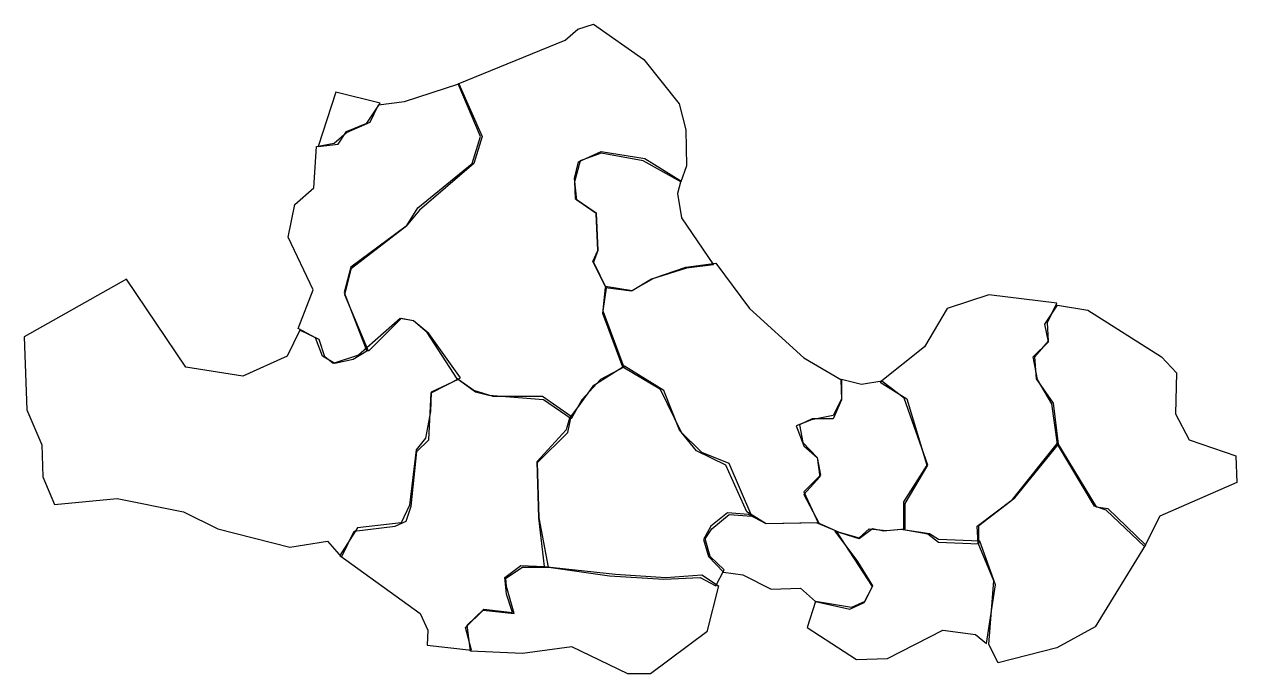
# Model space of a CAD drawing. Extents: x -116 to 469, y 296 to 609.
import ezdxf

# ---------------------------------------------------------------- set-up
doc = ezdxf.new("R2010")
doc.units = 0
doc.layers.add('Layer_1', color=7, linetype='CONTINUOUS')

msp = doc.modelspace()

# ---------------------------------------------------------------- linework, layer by layer
at = {"layer": 'Layer_1', "color": 7}
for points in [[(93.338096, 580.635684), (145.057904, 601.64686), (151.118824, 606.899652), (158.795984, 609.324012), (183.03964, 592.353452), (200.010208, 570.93822), (203.242696, 558.412324), (203.646752, 541.0377), (200.818328, 533.360548), (182.635584, 543.462068), (162.432528, 547.09862), (152.331, 543.462068), (149.502576, 533.360548), (149.90664, 525.279324), (160.00816, 518.410284), (160.816288, 500.22754), (158.795984, 494.570684), (164.856896, 482.044796), (163.240648, 471.135148), (173.342176, 444.06306), (162.028472, 438.002148), (153.139128, 428.304676), (147.886336, 419.011276), (134.55232, 428.304676), (108.288352, 430.324988), (101.823376, 431.941228), (92.934032, 438.406204), (78.387838, 460.629564), (71.922862, 466.286412), (65.861946, 467.498596), (50.103566, 451.74022), (38.789858, 478.812308), (42.022346, 491.74226), (68.690373, 512.349372), (73.943166, 520.834652), (100.207136, 542.249884), (104.247744, 555.179836), (93.338096, 580.635684)], [(54.952298, 570.534156), (67.47819, 572.150404), (93.74216, 580.635684), (105.055864, 555.179836), (101.015256, 542.249884), (74.751288, 519.622468), (68.286312, 511.945308), (41.618285, 492.146324), (38.385797, 480.024492), (49.295444, 451.74022), (42.830468, 447.699612), (33.941126, 445.6793), (27.88021, 449.315852), (24.647722, 458.205196), (16.162441, 462.649868), (23.435539, 481.236676), (11.313709, 506.692516), (14.546197, 522.4509), (23.8396, 530.532116), (25.051783, 550.331108), (33.537065, 551.947348), (39.59798, 557.200148), (50.911688, 562.048876), (54.952298, 570.534156)], [(34.345186, 576.595076), (25.859905, 550.331108), (35.55737, 551.543292), (39.59798, 557.604204), (49.295444, 561.644812), (55.760421, 571.342284), (34.345186, 576.595076)], [(164.452832, 482.852916), (158.39192, 494.974748), (160.816288, 500.22754), (160.00816, 518.006228), (150.71476, 524.471204), (149.502576, 534.976788), (151.52288, 543.058012), (162.432528, 547.90674), (183.443704, 544.674252), (200.818328, 533.764604), (199.20208, 527.703692), (201.222384, 515.985924), (216.576704, 493.3585), (203.646752, 491.74226), (186.676192, 486.489468), (177.382784, 480.832612), (164.452832, 482.852916)], [(172.938112, 444.06306), (163.240648, 469.922964), (164.452832, 482.44886), (176.978728, 480.832612), (187.888376, 486.893524), (203.242696, 492.146324), (217.788888, 494.166628), (233.951328, 472.347332), (260.215296, 448.507732), (277.993984, 438.002148), (278.39804, 428.304676), (274.357432, 419.011276), (264.255904, 419.011276), (258.194992, 416.182852), (259.811232, 407.697564), (266.680272, 400.424468), (267.892456, 391.131068), (260.215296, 382.645788), (267.488392, 368.907708), (242.032552, 368.503652), (232.739144, 374.1605), (222.637624, 396.787924), (208.495488, 403.656956), (201.222384, 412.5463), (191.120864, 433.153412), (172.938112, 444.06306)], [(37.173614, 352.341212), (43.234529, 364.8671), (63.033519, 367.291468), (68.286312, 369.715836), (70.710678, 376.988932), (73.539106, 403.2529), (79.195959, 408.909748), (80.408144, 431.537164), (94.55028, 438.810268), (79.195959, 460.2255), (71.922862, 466.286412), (65.457885, 467.498596), (45.254834, 449.719916), (33.133003, 445.6793), (29.092394, 448.911788), (26.263966, 457.397076), (16.970562, 461.841748), (10.909647, 449.315852), (-10.505586, 439.618388), (-37.981736, 444.06306), (-66.670068, 486.489468), (-115.965512, 458.60926), (-114.753328, 423.455948), (-107.480232, 406.485388), (-107.076168, 391.131068), (-101.419312, 377.797052), (-71.114739, 380.625476), (-39.193918, 374.1605), (-22.627417, 366.079284), (12.12183, 357.18994), (30.304576, 360.018364), (37.173614, 352.341212)], [(296.984848, 436.789964), (309.9148, 428.70874), (319.612264, 396.787924), (308.29856, 379.009236), (308.29856, 365.67522), (320.016328, 363.654916), (325.26912, 359.614308), (344.664048, 358.806188), (344.664048, 367.695524), (362.038672, 381.02954), (383.049848, 406.889444), (380.62548, 426.688436), (372.544256, 438.406204), (371.736136, 448.911788), (378.201112, 456.588948), (377.797056, 465.478292), (382.24172, 474.7717), (349.512784, 478.812308), (329.309728, 472.347332), (318.40008, 453.760524), (296.984848, 436.789964)], [(382.645784, 473.963572), (397.191984, 471.539212), (432.749352, 448.911788), (440.022448, 441.234636), (439.618384, 421.435644), (446.083368, 408.909748), (468.710784, 401.232588), (469.11484, 388.302636), (431.941232, 372.140196), (424.668128, 357.594004), (406.08132, 374.968628), (400.424472, 376.988932), (382.645784, 406.889444), (379.81736, 426.284372), (372.94832, 438.002148), (370.928016, 448.911788), (378.201112, 456.184892), (376.584872, 464.670172), (382.645784, 473.963572)], [(217.788888, 338.603132), (221.829496, 346.280292), (214.960464, 352.745268), (212.536096, 361.230548), (215.768584, 366.079284), (224.253864, 372.948324), (235.163512, 372.140196), (224.253864, 397.596044), (210.919848, 402.848836), (200.414264, 413.35442), (192.737104, 432.749348), (173.74624, 444.467124), (158.39192, 434.769652), (152.331, 426.284372), (147.078208, 419.41534), (145.461968, 413.758484), (131.319832, 398.404164), (132.127952, 371.332076), (134.956384, 347.89654), (166.473136, 343.451868), (192.737104, 341.83562), (210.111728, 342.64374), (217.788888, 338.603132)], [(99.803072, 307.490436), (96.974648, 318.400084), (105.459928, 326.885364), (120.410184, 325.269116), (116.773632, 338.199076), (116.369576, 342.239684), (124.450792, 347.492476), (136.976688, 347.492476), (132.532016, 371.332076), (131.723888, 398.0001), (146.270088, 412.5463), (147.886336, 420.22346), (134.148256, 429.920924), (110.308656, 429.920924), (101.015256, 432.749348), (93.338096, 438.002148), (80.408144, 431.941228), (80.00408, 422.647828), (77.579715, 409.717876), (73.135044, 404.06102), (69.902556, 377.392988), (65.861946, 368.907708), (44.850773, 366.48334), (36.365492, 353.149332), (75.15535, 325.269116), (78.791898, 317.1879), (78.387838, 309.914804), (99.803072, 307.490436)], [(278.39804, 438.002148), (278.39804, 428.70874), (274.357432, 420.627524), (263.851848, 418.607212), (256.578744, 415.778788), (260.215296, 406.081324), (266.680272, 400.424468), (268.29652, 391.939188), (260.215296, 383.857964), (267.084336, 368.907708), (277.185856, 364.463036), (286.88332, 361.634612), (291.732056, 366.079284), (300.217336, 365.271164), (309.10668, 366.079284), (309.10668, 378.201116), (320.016328, 396.787924), (308.702616, 429.112804), (297.792968, 437.19402), (288.095504, 435.57778), (278.39804, 438.002148)], [(344.259984, 359.210244), (343.855928, 367.291468), (360.826488, 380.22142), (382.645784, 407.293508), (401.232592, 376.584868), (406.889448, 375.776748), (425.072192, 358.402124), (400.828528, 318.80414), (382.24172, 308.70262), (353.957456, 301.429516), (349.512784, 310.31886), (351.937144, 341.0275), (344.259984, 359.210244)], [(265.872152, 330.925972), (282.438648, 327.289428), (289.307688, 330.521916), (293.348296, 338.199076), (275.973672, 364.8671), (266.276208, 368.907708), (242.032552, 368.503652), (233.547272, 372.948324), (223.445744, 373.756444), (215.36452, 367.291468), (211.727976, 360.826492), (214.152336, 352.745268), (221.42544, 345.068108), (230.71884, 343.855924), (244.45692, 336.986892), (258.599048, 337.390948), (265.872152, 330.925972)], [(348.3006, 310.722924), (352.745272, 339.007196), (345.068112, 360.018364), (325.26912, 360.826492), (320.824448, 363.654916), (307.086376, 365.67522), (298.601096, 364.8671), (293.348296, 366.079284), (286.88332, 361.230548), (275.165552, 364.8671), (286.0752, 350.3209), (293.348296, 338.603132), (289.711752, 330.925972), (283.246776, 328.097548), (265.872152, 330.925972), (261.831536, 318.400084), (285.671136, 303.045764), (300.6214, 303.449828), (327.289424, 317.1879), (343.047808, 315.167596), (348.3006, 310.722924)], [(134.956384, 347.89654), (169.301568, 344.259988), (193.545224, 342.64374), (210.919848, 343.855924), (219.001072, 338.603132), (213.344216, 316.37978), (186.272128, 296.176724), (175.36248, 296.176724), (148.290392, 309.106676), (124.450792, 305.874188), (99.399008, 307.086372), (97.782768, 319.612268), (105.863984, 327.289428), (119.602064, 325.67318), (116.773632, 334.562524), (115.965512, 342.64374), (123.642672, 348.300596), (134.956384, 347.89654)]]:
    msp.add_lwpolyline(points, close=True, dxfattribs=at)

doc.saveas('drawing.dxf')
